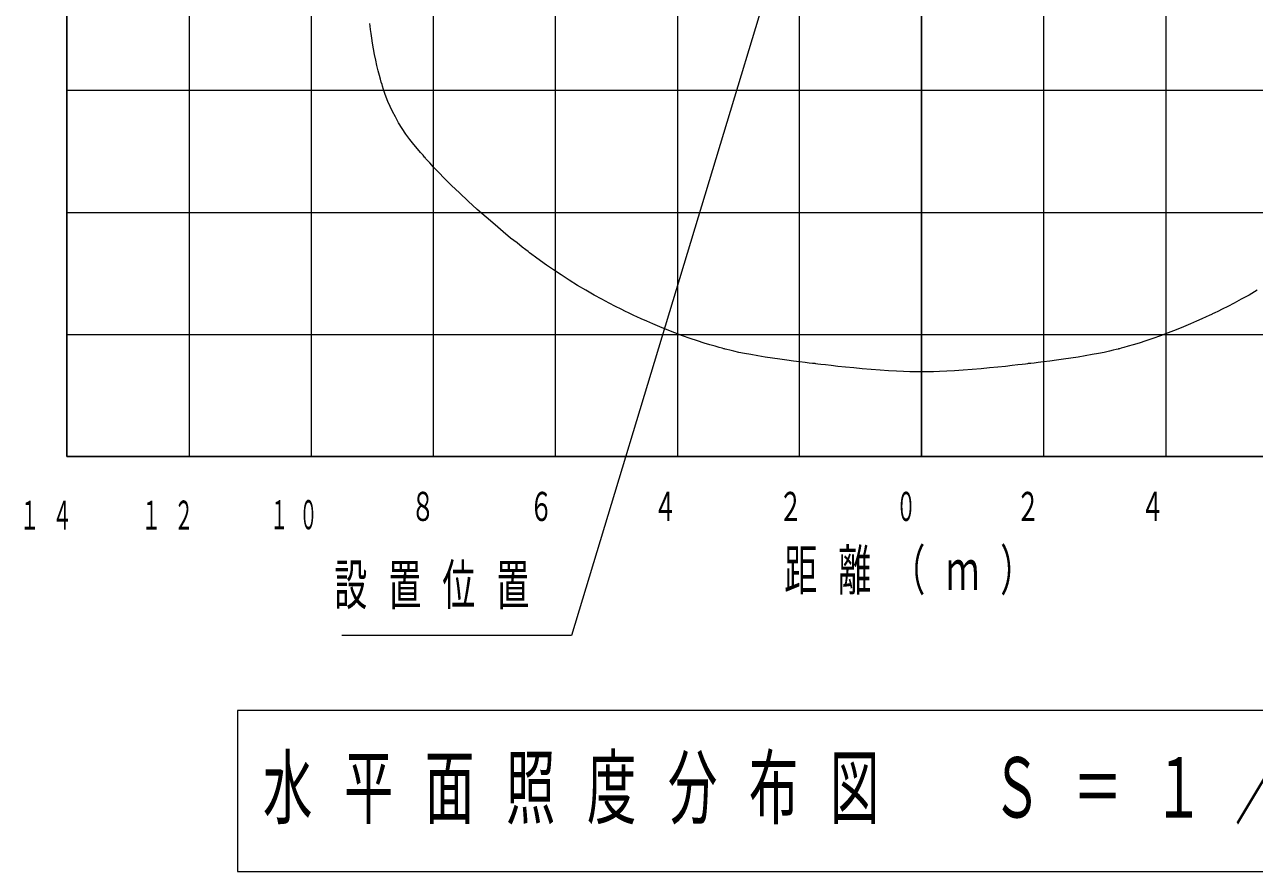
# Model space of a CAD drawing. Units: millimetres on the paper, scale 1:30. Extents: x 895 to 1260, y -330 to -40.
# Drawn here: x 1146.2 to 1213.5, y -192.6 to -146.3 of the extents above; entities that cross this region are included whole.
import ezdxf
from ezdxf.enums import TextEntityAlignment as Align

# ---------------------------------------------------------------- set-up
doc = ezdxf.new("R2010")
doc.units = ezdxf.units.MM
doc.layers.add('1_300', color=7, linetype='Continuous', lineweight=13)
doc.styles.add('ＭＳ ゴシック', font='')
doc.styles.get('ＭＳ ゴシック').set_extended_font_data('MS Gothic')

msp = doc.modelspace()

# ---------------------------------------------------------------- linework, layer by layer
at = {"layer": '1_300', "color": 70, "lineweight": 25}
msp.add_line((1148.537, -63.129), (1148.537, -169.917), dxfattribs=at)
at = {"layer": '1_300', "color": 70}
for p, q in [((1155.217, -63.129), (1155.217, -169.917)), ((1161.891, -63.129), (1161.891, -169.917)), ((1168.571, -63.129), (1168.571, -169.917)), ((1175.231, -63.129), (1175.231, -169.917)), ((1181.911, -63.129), (1181.911, -169.917)), ((1188.578, -63.129), (1188.578, -169.917)), ((1201.932, -63.129), (1201.932, -169.917)), ((1208.613, -63.129), (1208.613, -169.917)), ((1148.537, -149.896), (1241.977, -149.896)), ((1148.537, -156.57), (1241.977, -156.57)), ((1148.537, -163.25), (1241.977, -163.25))]:
    msp.add_line(p, q, dxfattribs=at)
at = {"layer": '1_300', "color": 1, "lineweight": 25}
msp.add_line((1195.258, -63.129), (1195.258, -169.917), dxfattribs=at)
at = {"layer": '1_300', "color": 2, "lineweight": 25}
msp.add_line((1148.537, -169.917), (1241.977, -169.917), dxfattribs=at)
at = {"layer": '1_300'}
for p, q in [((1157.858, -183.789), (1157.858, -192.589)), ((1232.658, -183.789), (1157.858, -183.789)), ((1157.858, -192.589), (1232.658, -192.589))]:
    msp.add_line(p, q, dxfattribs=at)
msp.add_lwpolyline([(1195.102, -117.044), (1176.125, -179.692), (1163.576, -179.692)], dxfattribs=at)
at = {"layer": '1_300', "color": 4}
msp.add_lwpolyline([(1213.611, -160.83), (1213.163, -161.096), (1212.742, -161.32), (1212.35, -161.531), (1212, -161.713), (1211.692, -161.853), (1211.454, -161.979), (1211.286, -162.063), (1211.174, -162.119), (1211.146, -162.133), (1211.104, -162.147), (1210.992, -162.203), (1210.824, -162.273), (1210.586, -162.385), (1210.291, -162.511), (1209.955, -162.665), (1209.577, -162.819), (1209.171, -162.987), (1208.751, -163.155), (1208.331, -163.309), (1207.911, -163.463), (1207.518, -163.589), (1207.154, -163.716), (1206.832, -163.814), (1206.552, -163.884), (1206.328, -163.954), (1206.174, -163.995), (1206.076, -164.024), (1206.034, -164.024), (1206.006, -164.038), (1205.908, -164.066), (1205.74, -164.108), (1205.53, -164.15), (1205.249, -164.22), (1204.941, -164.276), (1204.591, -164.346), (1204.213, -164.416), (1203.821, -164.486), (1203.415, -164.542), (1203.023, -164.598), (1202.631, -164.654), (1202.266, -164.696), (1201.93, -164.738), (1201.636, -164.78), (1201.412, -164.808), (1201.23, -164.822), (1201.118, -164.836), (1201.09, -164.836), (1201.048, -164.85), (1200.936, -164.864), (1200.768, -164.878), (1200.516, -164.906), (1200.208, -164.948), (1199.843, -164.99), (1199.423, -165.032), (1198.975, -165.074), (1198.513, -165.116), (1198.023, -165.158), (1197.533, -165.2), (1197.07, -165.228), (1196.636, -165.256), (1196.244, -165.27), (1195.908, -165.284), (1195.628, -165.284), (1195.432, -165.284), (1195.306, -165.284), (1195.264, -165.284), (1195.222, -165.284), (1195.096, -165.284), (1194.9, -165.284), (1194.619, -165.284), (1194.283, -165.27), (1193.891, -165.256), (1193.457, -165.228), (1192.995, -165.2), (1192.505, -165.158), (1192.014, -165.116), (1191.552, -165.074), (1191.104, -165.032), (1190.684, -164.99), (1190.32, -164.948), (1190.012, -164.906), (1189.76, -164.878), (1189.591, -164.864), (1189.479, -164.85), (1189.438, -164.836), (1189.409, -164.836), (1189.297, -164.822), (1189.115, -164.808), (1188.891, -164.78), (1188.597, -164.738), (1188.261, -164.696), (1187.897, -164.654), (1187.505, -164.598), (1187.113, -164.542), (1186.706, -164.486), (1186.314, -164.416), (1185.936, -164.346), (1185.586, -164.276), (1185.278, -164.22), (1184.998, -164.15), (1184.788, -164.108), (1184.62, -164.066), (1184.522, -164.038), (1184.494, -164.024), (1184.452, -164.024), (1184.354, -163.995), (1184.2, -163.954), (1183.975, -163.884), (1183.695, -163.814), (1183.373, -163.716), (1183.009, -163.589), (1182.617, -163.463), (1182.197, -163.309), (1181.777, -163.155), (1181.356, -162.987), (1180.95, -162.819), (1180.572, -162.665), (1180.236, -162.511), (1179.942, -162.385), (1179.704, -162.273), (1179.536, -162.203), (1179.424, -162.147), (1179.382, -162.133), (1179.354, -162.119), (1179.242, -162.063), (1179.073, -161.979), (1178.835, -161.853), (1178.527, -161.713), (1178.177, -161.531), (1177.785, -161.32), (1177.365, -161.096), (1176.917, -160.83), (1176.455, -160.564), (1176.006, -160.284), (1175.558, -159.99), (1175.138, -159.71), (1174.76, -159.458), (1174.424, -159.22), (1174.158, -159.024), (1173.962, -158.87), (1173.835, -158.786), (1173.794, -158.743), (1173.751, -158.716), (1173.625, -158.618), (1173.429, -158.464), (1173.149, -158.239), (1172.799, -157.973), (1172.393, -157.637), (1171.945, -157.259), (1171.455, -156.839), (1170.964, -156.405), (1170.474, -155.957), (1169.998, -155.508), (1169.564, -155.102), (1169.186, -154.71), (1168.85, -154.374), (1168.583, -154.094), (1168.373, -153.87), (1168.233, -153.716), (1168.149, -153.618), (1168.121, -153.576), (1168.093, -153.548), (1168.009, -153.45), (1167.869, -153.295), (1167.701, -153.099), (1167.505, -152.861), (1167.295, -152.581), (1167.071, -152.287), (1166.861, -151.979), (1166.665, -151.671), (1166.497, -151.349), (1166.343, -151.055), (1166.203, -150.775), (1166.091, -150.508), (1165.993, -150.27), (1165.922, -150.074), (1165.867, -149.906), (1165.824, -149.794), (1165.81, -149.71), (1165.796, -149.682), (1165.796, -149.668), (1165.768, -149.584), (1165.726, -149.458), (1165.684, -149.29), (1165.628, -149.08), (1165.558, -148.828), (1165.488, -148.548), (1165.432, -148.254), (1165.362, -147.945), (1165.306, -147.623), (1165.25, -147.329), (1165.208, -147.049), (1165.166, -146.797), (1165.138, -146.573), (1165.11, -146.391), (1165.096, -146.251)], dxfattribs=at)

# ---------------------------------------------------------------- texts
at = {"layer": '1_300', "style": 'ＭＳ ゴシック'}
for s, width, p in [('８', 0.6, (1167.348, -173.914)), ('６', 0.6, (1173.815, -173.914)), ('４', 0.6, (1180.595, -173.914)), ('２', 0.6, (1187.447, -173.914)), ('０', 0.5, (1193.871, -173.914)), ('２', 0.6, (1200.424, -173.914)), ('４', 0.6, (1207.233, -173.914))]:
    msp.add_text(s, height=1.591, dxfattribs=dict(at, width=width)).set_placement(p, align=Align.BOTTOM_LEFT)
for s, insert, char_height, attachment_point in [('\\T1.64;\\W0.5;１４', (1145.959, -173.914), 1.591, 7), ('\\T1.64;\\W0.5;１２', (1152.61, -173.914), 1.591, 7), ('\\T1.64;\\W0.45;１０', (1159.655, -173.914), 1.591, 7), ('\\T1.64;\\W0.6;距離（ｍ）', (1187.758, -176.261), 2.199, 4), ('\\T1.64;\\W0.6;設置位置', (1163.159, -177.042), 2.199, 4), ('\\T1.64;\\W0.6;水平面照度分布図\u3000Ｓ＝１／３００', (1159.258, -188.189), 3.299, 4)]:
    msp.add_mtext(s, dxfattribs=dict(at, insert=insert, char_height=char_height, attachment_point=attachment_point))

doc.saveas('drawing.dxf')
